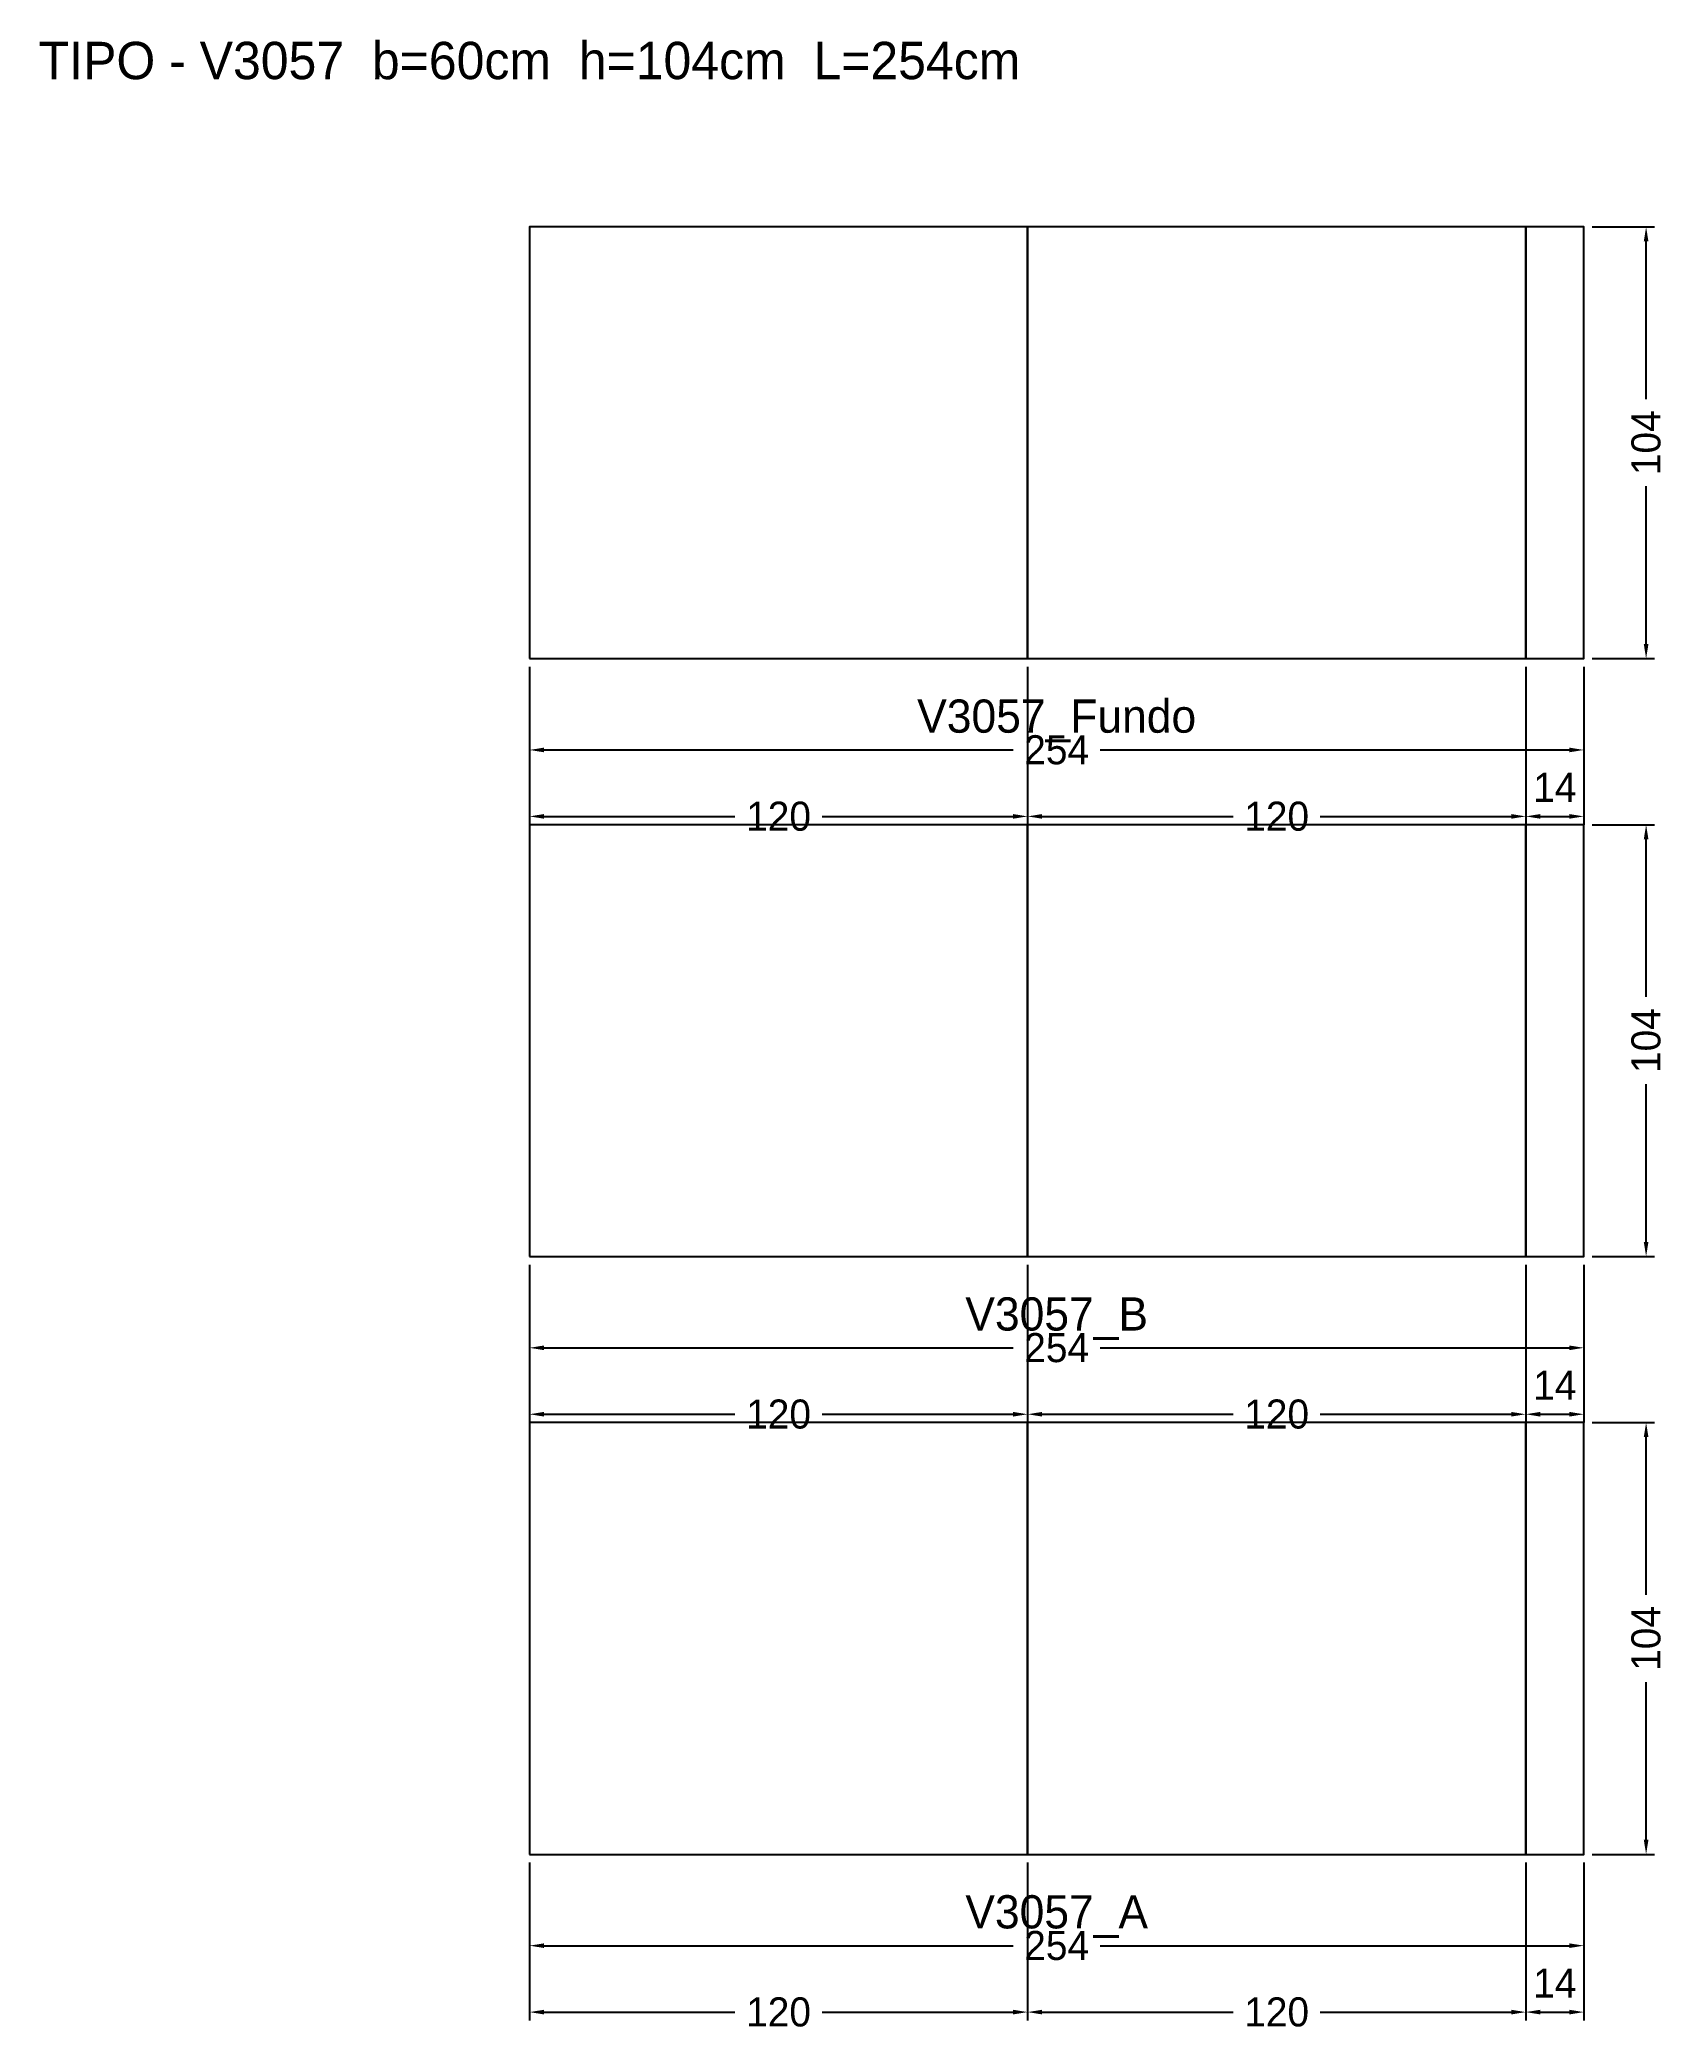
# Model space of a CAD drawing. Header units: metres. Extents: x -118 to 274, y -43 to 437.
import ezdxf

# ---------------------------------------------------------------- set-up
doc = ezdxf.new("R2010")
doc.units = ezdxf.units.M
for name, color, linetype in [('COTA', 3, 'Continuous'), ('NOMENCLATURA', 2, 'Continuous'), ('Paineis', 7, 'Continuous'), ('Texto Secao', 2, 'Continuous')]:
    doc.layers.add(name, color=color, linetype=linetype)
doc.dimstyles.new('COTA_VIG', dxfattribs={"dimtxt": 7, "dimasz": 3.5, "dimexe": 2, "dimexo": 2, "dimgap": 1.5, "dimtad": 1, "dimdec": 1, "dimcen": 2.5, "dimclrd": 3, "dimclre": 3, "dimclrt": 3, "dimazin": 3, "dimtfac": 1, "dimtmove": 0, "dimatfit": 3})

# ---------------------------------------------------------------- blocks, each defined once
blk = doc.blocks.new('_CLOSEDFILLED')
at = {"color": 0, "linetype": 'BYBLOCK'}
blk.add_solid([(-1, 0.16), (0, 0), (-1, -0.16)], dxfattribs=at)
blk = doc.blocks.new('*D1')
at = {"color": 3}
for p, q in [((0, -2), (0, -24)), ((254, -2), (254, -24)), ((3.5, -22), (116.5, -22)), ((137.5, -22), (250.5, -22))]:
    blk.add_line(p, q, dxfattribs=at)
at = {"layer": 'Defpoints'}
for p in [(0, 0), (254, 0), (0, -22)]:
    blk.add_point(p, dxfattribs=at)
at = {"layer": 'COTA', "color": 3, "xscale": 3.5, "yscale": 3.5, "rotation": 180}
blk.add_blockref('_CLOSEDFILLED', (0, -22), dxfattribs=at)
at = {"layer": 'COTA', "color": 3, "xscale": 3.5, "yscale": 3.5}
blk.add_blockref('_CLOSEDFILLED', (254, -22), dxfattribs=at)
at = {"layer": 'COTA', "color": 3, "insert": (127, -22), "char_height": 7, "attachment_point": 5}
blk.add_mtext('254', dxfattribs=at)
blk = doc.blocks.new('*D2')
at = {"color": 3}
for p, q in [((0, -2), (0, -40)), ((120, -2), (120, -40)), ((3.5, -38), (49.5, -38)), ((70.5, -38), (116.5, -38))]:
    blk.add_line(p, q, dxfattribs=at)
at = {"layer": 'Defpoints'}
for p in [(0, 0), (120, 0), (0, -38)]:
    blk.add_point(p, dxfattribs=at)
at = {"layer": 'COTA', "color": 3, "xscale": 3.5, "yscale": 3.5, "rotation": 180}
blk.add_blockref('_CLOSEDFILLED', (0, -38), dxfattribs=at)
at = {"layer": 'COTA', "color": 3, "xscale": 3.5, "yscale": 3.5}
blk.add_blockref('_CLOSEDFILLED', (120, -38), dxfattribs=at)
at = {"layer": 'COTA', "color": 3, "insert": (60, -38), "char_height": 7, "attachment_point": 5}
blk.add_mtext('120', dxfattribs=at)
blk = doc.blocks.new('*D3')
at = {"color": 3}
for p, q in [((120, -2), (120, -40)), ((240, -2), (240, -40)), ((123.5, -38), (169.5, -38)), ((190.5, -38), (236.5, -38))]:
    blk.add_line(p, q, dxfattribs=at)
at = {"layer": 'Defpoints'}
for p in [(120, 0), (240, 0), (120, -38)]:
    blk.add_point(p, dxfattribs=at)
at = {"layer": 'COTA', "color": 3, "xscale": 3.5, "yscale": 3.5, "rotation": 180}
blk.add_blockref('_CLOSEDFILLED', (120, -38), dxfattribs=at)
at = {"layer": 'COTA', "color": 3, "xscale": 3.5, "yscale": 3.5}
blk.add_blockref('_CLOSEDFILLED', (240, -38), dxfattribs=at)
at = {"layer": 'COTA', "color": 3, "insert": (180, -38), "char_height": 7, "attachment_point": 5}
blk.add_mtext('120', dxfattribs=at)
blk = doc.blocks.new('*D4')
at = {"color": 3}
for p, q in [((240, -2), (240, -40)), ((254, -2), (254, -40)), ((243.5, -38), (250.5, -38))]:
    blk.add_line(p, q, dxfattribs=at)
at = {"layer": 'Defpoints'}
for p in [(240, 0), (254, 0), (240, -38)]:
    blk.add_point(p, dxfattribs=at)
at = {"layer": 'COTA', "color": 3, "xscale": 3.5, "yscale": 3.5, "rotation": 180}
blk.add_blockref('_CLOSEDFILLED', (240, -38), dxfattribs=at)
at = {"layer": 'COTA', "color": 3, "xscale": 3.5, "yscale": 3.5}
blk.add_blockref('_CLOSEDFILLED', (254, -38), dxfattribs=at)
at = {"layer": 'COTA', "color": 3, "insert": (247, -31), "char_height": 7, "attachment_point": 5}
blk.add_mtext('14', dxfattribs=at)
blk = doc.blocks.new('*D5')
at = {"color": 3}
for p, q in [((256, 104), (271, 104)), ((269, 62.5), (269, 100.5)), ((269, 3.5), (269, 41.5)), ((256, 0), (271, 0))]:
    blk.add_line(p, q, dxfattribs=at)
at = {"layer": 'Defpoints'}
for p in [(254, 104), (254, 0), (269, 0)]:
    blk.add_point(p, dxfattribs=at)
at = {"layer": 'COTA', "color": 3, "xscale": 3.5, "yscale": 3.5}
for p, rotation in [((269, 104), 90), ((269, 0), 270)]:
    blk.add_blockref('_CLOSEDFILLED', p, dxfattribs=dict(at, rotation=rotation))
at = {"layer": 'COTA', "color": 3, "insert": (269, 52), "char_height": 7, "attachment_point": 5, "rotation": 90}
blk.add_mtext('104', dxfattribs=at)
blk = doc.blocks.new('*D6')
at = {"color": 3}
for p, q in [((0, 142), (0, 120)), ((254, 142), (254, 120)), ((3.5, 122), (116.5, 122)), ((137.5, 122), (250.5, 122))]:
    blk.add_line(p, q, dxfattribs=at)
at = {"layer": 'Defpoints'}
for p in [(0, 144), (254, 144), (0, 122)]:
    blk.add_point(p, dxfattribs=at)
at = {"layer": 'COTA', "color": 3, "xscale": 3.5, "yscale": 3.5, "rotation": 180}
blk.add_blockref('_CLOSEDFILLED', (0, 122), dxfattribs=at)
at = {"layer": 'COTA', "color": 3, "xscale": 3.5, "yscale": 3.5}
blk.add_blockref('_CLOSEDFILLED', (254, 122), dxfattribs=at)
at = {"layer": 'COTA', "color": 3, "insert": (127, 122), "char_height": 7, "attachment_point": 5}
blk.add_mtext('254', dxfattribs=at)
blk = doc.blocks.new('*D7')
at = {"color": 3}
for p, q in [((0, 142), (0, 104)), ((120, 142), (120, 104)), ((3.5, 106), (49.5, 106)), ((70.5, 106), (116.5, 106))]:
    blk.add_line(p, q, dxfattribs=at)
at = {"layer": 'Defpoints'}
for p in [(0, 144), (120, 144), (0, 106)]:
    blk.add_point(p, dxfattribs=at)
at = {"layer": 'COTA', "color": 3, "xscale": 3.5, "yscale": 3.5, "rotation": 180}
blk.add_blockref('_CLOSEDFILLED', (0, 106), dxfattribs=at)
at = {"layer": 'COTA', "color": 3, "xscale": 3.5, "yscale": 3.5}
blk.add_blockref('_CLOSEDFILLED', (120, 106), dxfattribs=at)
at = {"layer": 'COTA', "color": 3, "insert": (60, 106), "char_height": 7, "attachment_point": 5}
blk.add_mtext('120', dxfattribs=at)
blk = doc.blocks.new('*D8')
at = {"color": 3}
for p, q in [((120, 142), (120, 104)), ((240, 142), (240, 104)), ((123.5, 106), (169.5, 106)), ((190.5, 106), (236.5, 106))]:
    blk.add_line(p, q, dxfattribs=at)
at = {"layer": 'Defpoints'}
for p in [(120, 144), (240, 144), (120, 106)]:
    blk.add_point(p, dxfattribs=at)
at = {"layer": 'COTA', "color": 3, "xscale": 3.5, "yscale": 3.5, "rotation": 180}
blk.add_blockref('_CLOSEDFILLED', (120, 106), dxfattribs=at)
at = {"layer": 'COTA', "color": 3, "xscale": 3.5, "yscale": 3.5}
blk.add_blockref('_CLOSEDFILLED', (240, 106), dxfattribs=at)
at = {"layer": 'COTA', "color": 3, "insert": (180, 106), "char_height": 7, "attachment_point": 5}
blk.add_mtext('120', dxfattribs=at)
blk = doc.blocks.new('*D9')
at = {"color": 3}
for p, q in [((240, 142), (240, 104)), ((254, 142), (254, 104)), ((243.5, 106), (250.5, 106))]:
    blk.add_line(p, q, dxfattribs=at)
at = {"layer": 'Defpoints'}
for p in [(240, 144), (254, 144), (240, 106)]:
    blk.add_point(p, dxfattribs=at)
at = {"layer": 'COTA', "color": 3, "xscale": 3.5, "yscale": 3.5, "rotation": 180}
blk.add_blockref('_CLOSEDFILLED', (240, 106), dxfattribs=at)
at = {"layer": 'COTA', "color": 3, "xscale": 3.5, "yscale": 3.5}
blk.add_blockref('_CLOSEDFILLED', (254, 106), dxfattribs=at)
at = {"layer": 'COTA', "color": 3, "insert": (247, 113), "char_height": 7, "attachment_point": 5}
blk.add_mtext('14', dxfattribs=at)
blk = doc.blocks.new('*D10')
at = {"color": 3}
for p, q in [((256, 248), (271, 248)), ((269, 206.5), (269, 244.5)), ((269, 147.5), (269, 185.5)), ((256, 144), (271, 144))]:
    blk.add_line(p, q, dxfattribs=at)
at = {"layer": 'Defpoints'}
for p in [(254, 248), (254, 144), (269, 144)]:
    blk.add_point(p, dxfattribs=at)
at = {"layer": 'COTA', "color": 3, "xscale": 3.5, "yscale": 3.5}
for p, rotation in [((269, 248), 90), ((269, 144), 270)]:
    blk.add_blockref('_CLOSEDFILLED', p, dxfattribs=dict(at, rotation=rotation))
at = {"layer": 'COTA', "color": 3, "insert": (269, 196), "char_height": 7, "attachment_point": 5, "rotation": 90}
blk.add_mtext('104', dxfattribs=at)
blk = doc.blocks.new('*D11')
at = {"color": 3}
for p, q in [((0, 286), (0, 264)), ((254, 286), (254, 264)), ((3.5, 266), (116.5, 266)), ((137.5, 266), (250.5, 266))]:
    blk.add_line(p, q, dxfattribs=at)
at = {"layer": 'Defpoints'}
for p in [(0, 288), (254, 288), (0, 266)]:
    blk.add_point(p, dxfattribs=at)
at = {"layer": 'COTA', "color": 3, "xscale": 3.5, "yscale": 3.5, "rotation": 180}
blk.add_blockref('_CLOSEDFILLED', (0, 266), dxfattribs=at)
at = {"layer": 'COTA', "color": 3, "xscale": 3.5, "yscale": 3.5}
blk.add_blockref('_CLOSEDFILLED', (254, 266), dxfattribs=at)
at = {"layer": 'COTA', "color": 3, "insert": (127, 266), "char_height": 7, "attachment_point": 5}
blk.add_mtext('254', dxfattribs=at)
blk = doc.blocks.new('*D12')
at = {"color": 3}
for p, q in [((0, 286), (0, 248)), ((120, 286), (120, 248)), ((3.5, 250), (49.5, 250)), ((70.5, 250), (116.5, 250))]:
    blk.add_line(p, q, dxfattribs=at)
at = {"layer": 'Defpoints'}
for p in [(0, 288), (120, 288), (0, 250)]:
    blk.add_point(p, dxfattribs=at)
at = {"layer": 'COTA', "color": 3, "xscale": 3.5, "yscale": 3.5, "rotation": 180}
blk.add_blockref('_CLOSEDFILLED', (0, 250), dxfattribs=at)
at = {"layer": 'COTA', "color": 3, "xscale": 3.5, "yscale": 3.5}
blk.add_blockref('_CLOSEDFILLED', (120, 250), dxfattribs=at)
at = {"layer": 'COTA', "color": 3, "insert": (60, 250), "char_height": 7, "attachment_point": 5}
blk.add_mtext('120', dxfattribs=at)
blk = doc.blocks.new('*D13')
at = {"color": 3}
for p, q in [((120, 286), (120, 248)), ((240, 286), (240, 248)), ((123.5, 250), (169.5, 250)), ((190.5, 250), (236.5, 250))]:
    blk.add_line(p, q, dxfattribs=at)
at = {"layer": 'Defpoints'}
for p in [(120, 288), (240, 288), (120, 250)]:
    blk.add_point(p, dxfattribs=at)
at = {"layer": 'COTA', "color": 3, "xscale": 3.5, "yscale": 3.5, "rotation": 180}
blk.add_blockref('_CLOSEDFILLED', (120, 250), dxfattribs=at)
at = {"layer": 'COTA', "color": 3, "xscale": 3.5, "yscale": 3.5}
blk.add_blockref('_CLOSEDFILLED', (240, 250), dxfattribs=at)
at = {"layer": 'COTA', "color": 3, "insert": (180, 250), "char_height": 7, "attachment_point": 5}
blk.add_mtext('120', dxfattribs=at)
blk = doc.blocks.new('*D14')
at = {"color": 3}
for p, q in [((240, 286), (240, 248)), ((254, 286), (254, 248)), ((243.5, 250), (250.5, 250))]:
    blk.add_line(p, q, dxfattribs=at)
at = {"layer": 'Defpoints'}
for p in [(240, 288), (254, 288), (240, 250)]:
    blk.add_point(p, dxfattribs=at)
at = {"layer": 'COTA', "color": 3, "xscale": 3.5, "yscale": 3.5, "rotation": 180}
blk.add_blockref('_CLOSEDFILLED', (240, 250), dxfattribs=at)
at = {"layer": 'COTA', "color": 3, "xscale": 3.5, "yscale": 3.5}
blk.add_blockref('_CLOSEDFILLED', (254, 250), dxfattribs=at)
at = {"layer": 'COTA', "color": 3, "insert": (247, 257), "char_height": 7, "attachment_point": 5}
blk.add_mtext('14', dxfattribs=at)
blk = doc.blocks.new('*D15')
at = {"color": 3}
for p, q in [((256, 392), (271, 392)), ((269, 350.5), (269, 388.5)), ((269, 291.5), (269, 329.5)), ((256, 288), (271, 288))]:
    blk.add_line(p, q, dxfattribs=at)
at = {"layer": 'Defpoints'}
for p in [(254, 392), (254, 288), (269, 288)]:
    blk.add_point(p, dxfattribs=at)
at = {"layer": 'COTA', "color": 3, "xscale": 3.5, "yscale": 3.5}
for p, rotation in [((269, 392), 90), ((269, 288), 270)]:
    blk.add_blockref('_CLOSEDFILLED', p, dxfattribs=dict(at, rotation=rotation))
at = {"layer": 'COTA', "color": 3, "insert": (269, 340), "char_height": 7, "attachment_point": 5, "rotation": 90}
blk.add_mtext('104', dxfattribs=at)

msp = doc.modelspace()

# ---------------------------------------------------------------- linework, layer by layer
at = {"layer": 'Paineis'}
for points in [[(0, 288), (120, 288), (120, 392), (0, 392)], [(120, 288), (240, 288), (240, 392), (120, 392)], [(240, 288), (254, 288), (254, 392), (240, 392)], [(0, 144), (120, 144), (120, 248), (0, 248)], [(120, 144), (240, 144), (240, 248), (120, 248)], [(240, 144), (254, 144), (254, 248), (240, 248)], [(0, 0), (120, 0), (120, 104), (0, 104)], [(120, 0), (240, 0), (240, 104), (120, 104)], [(240, 0), (254, 0), (254, 104), (240, 104)]]:
    msp.add_lwpolyline(points, close=True, dxfattribs=at)

# ---------------------------------------------------------------- texts
at = {"layer": 'NOMENCLATURA', "insert": (0, 432), "char_height": 9, "width": 274, "attachment_point": 5}
msp.add_mtext('TIPO - V3057  b=60cm  h=104cm  L=254cm', dxfattribs=at)
at = {"layer": 'Texto Secao', "char_height": 8, "width": 274, "attachment_point": 5}
for s, insert in [('V3057_Fundo', (127, 273)), ('V3057_B', (127, 129)), ('V3057_A', (127, -15))]:
    msp.add_mtext(s, dxfattribs=dict(at, insert=insert))

# ---------------------------------------------------------------- dimensions: what is measured, and where the dimension line sits
at = {"layer": 'COTA'}
for base, p1, p2, picture, middle in [((269, 288), (254, 288), (254, 392), '*D15', (269, 340)), ((269, 144), (254, 144), (254, 248), '*D10', (269, 196)), ((269, 0), (254, 0), (254, 104), '*D5', (269, 52))]:
    dim = msp.add_linear_dim(base=base, p1=p1, p2=p2, angle=90, dimstyle='COTA_VIG', dxfattribs=at)
    dim.commit()
    dim.dimension.update_dxf_attribs({"geometry": picture, "text_midpoint": middle})
for base, p1, p2, picture, middle in [((0, 266), (0, 288), (254, 288), '*D11', (127, 266)), ((0, 250), (0, 288), (120, 288), '*D12', (60, 250)), ((120, 250), (120, 288), (240, 288), '*D13', (180, 250)), ((240, 250), (240, 288), (254, 288), '*D14', (247, 257)), ((0, 122), (0, 144), (254, 144), '*D6', (127, 122)), ((0, 106), (0, 144), (120, 144), '*D7', (60, 106)), ((120, 106), (120, 144), (240, 144), '*D8', (180, 106)), ((240, 106), (240, 144), (254, 144), '*D9', (247, 113)), ((0, -22), (0, 0), (254, 0), '*D1', (127, -22)), ((0, -38), (0, 0), (120, 0), '*D2', (60, -38)), ((120, -38), (120, 0), (240, 0), '*D3', (180, -38)), ((240, -38), (240, 0), (254, 0), '*D4', (247, -31))]:
    dim = msp.add_linear_dim(base=base, p1=p1, p2=p2, dimstyle='COTA_VIG', dxfattribs=at)
    dim.commit()
    dim.dimension.update_dxf_attribs({"geometry": picture, "text_midpoint": middle})

doc.saveas('drawing.dxf')
